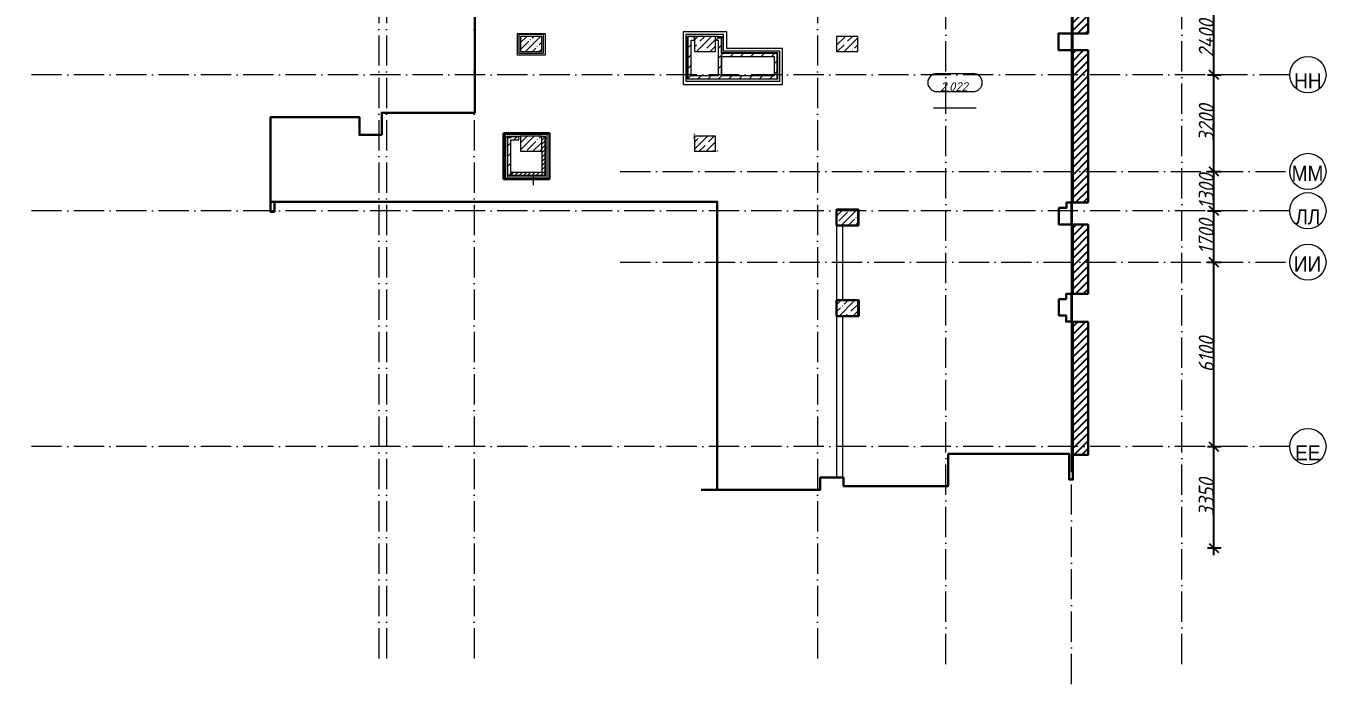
# Model space of a CAD drawing. Header units: millimetres. Extents: x 209 to 1046824, y -248937 to 510758.
# Drawn here: x 649301 to 692283, y 416132 to 437893 of the extents above; entities that cross this region are included whole.
import ezdxf

# ---------------------------------------------------------------- set-up
doc = ezdxf.new("R2010")
doc.units = ezdxf.units.MM
doc.linetypes.add('50_200_ШТРИХ_1Т_ш5_п1_п1_', pattern=[1400, 1000, -200, 0, -200])
for name, color, linetype, lineweight in [('A-ANNO-DIMS', 7, 'Continuous', 9), ('A-WALL', 7, 'Continuous', 5), ('A-WALL-FNSH-1', 7, 'Continuous', 5), ('A-WALL-IDEN', 7, 'Continuous', 9), ('I-WALL', 7, 'Continuous', 5), ('S-COLS', 7, 'Continuous', 9), ('S-COLS-1', 7, 'Continuous', 5), ('Основные линии', 7, 'Continuous', 30), ('Размеры', 7, 'Continuous', 15)]:
    doc.layers.add(name, color=color, linetype=linetype, lineweight=lineweight)
for name, color, linetype, lineweight, true_color in [('A-AREA-IDEN-1', 7, 'Continuous', 9, 0xaaaaaa), ('A-DETL-7', 7, 'Continuous', 20, 0x01a6fe), ('I-WALL-15', 7, 'Continuous', 5, 0x787878), ('Оси-1', 7, 'Continuous', 20, 0xaaaaaa), ('Оси-2', 7, 'Continuous', 9, 0xaaaaaa), ('Оси-3', 7, '50_200_ШТРИХ_1Т_ш5_п1_п1_', 9, 0xaaaaaa)]:
    doc.layers.add(name, color=color, linetype=linetype, lineweight=lineweight, true_color=true_color)
doc.layers.add('Штриховка', color=7, linetype='Continuous')
doc.styles.add('Arial', font='arial.ttf', dxfattribs={"width": 0.9, "height": 500})
doc.styles.add('ISOCPEUR_I', font='isocpeui.ttf', dxfattribs={"height": 300})
doc.styles.add('ISOCPEUR_I_1', font='isocpeui.ttf', dxfattribs={"width": 0.9, "height": 500})
doc.dimstyles.new('ISO-2_5_0_9К_БОЛЬШОЙ', dxfattribs={"dimscale": 304.8, "dimtxt": 497.990588, "dimasz": 0.984252, "dimexe": 0.787402, "dimexo": 0, "dimgap": 0, "dimtad": 1, "dimdec": 0, "dimzin": 0, "dimdsep": 46, "dimtxsty": 'ISOCPEUR_I_1', "dimblk1": 'OBLIQUE', "dimblk2": 'OBLIQUE', "dimsah": 1, "dimcen": 0.09, "dimdle": 0.787402, "dimazin": 0, "dimtfac": 1, "dimtdec": 4, "dimtix": 1, "dimtmove": 0, "dimatfit": 3, "dimfxl": 1, "dimtvp": 1, "dimtolj": 1, "dimtzin": 0, "dimarcsym": 2})
pattern_1 = [(0, (582851.9, 367168.45), (406.4, 101.6), [6.706, -298.094, 6.706, -298.094, -1625.6]), (0, (582851.9, 367168.45), (406.4, 101.6), [-609.6, 6.706, -602.894, 6.706, -298.094, -711.2]), (0, (582851.9, 367168.45), (406.4, 101.6), [-1524, 6.706, -196.494, 6.706, -501.294]), (120, (583004.3, 367219.25), (-291.18818, 301.15272), [6.706, -298.094, 6.706, -298.094, -1625.6]), (120, (583004.3, 367219.25), (-291.18818, 301.15272), [-609.6, 6.706, -602.894, 6.706, -298.094, -711.2]), (120, (583004.3, 367219.25), (-291.18818, 301.15272), [-1524, 6.706, -196.494, 6.706, -501.294]), (240, (583055.1, 367422.45), (-115.21182, -402.75272), [6.706, -298.094, 6.706, -298.094, -1625.6]), (240, (583055.1, 367422.45), (-115.21182, -402.75272), [-609.6, 6.706, -602.894, 6.706, -298.094, -711.2]), (240, (583055.1, 367422.45), (-115.21182, -402.75272), [-1524, 6.706, -196.494, 6.706, -501.294])]
pattern_2 = [(45, (582851.9, 367168.45), (-70.71068, 70.71068), [])]
pattern_3 = [(45, (582851.9, 367168.45), (-169.70563, 169.70563), [])]

# ---------------------------------------------------------------- blocks, each defined once
blk = doc.blocks.new('BSC_Колонна _Прямоугольная - 500х700-V304-АИ_План этажа_Стены_2')
at = {"layer": 'S-COLS-1'}
h = blk.add_hatch(dxfattribs=at)
h.set_pattern_fill('FP_173', color=256, style=0, pattern_type=2)
h.set_pattern_definition([(315, (-64381.04, 93600), (228.0985, 228.0985), []), (315, (-64381.04, 93371.9), (228.0985, 228.0985), [403.225, -80.645, 6.706, -73.939])])
h.paths.add_polyline_path([(-250, 350), (-250, -350), (250, -350), (250, 350), (223, 350)])
for p, q in [((250, 350), (-250, 350)), ((-250, 350), (-250, -350)), ((250, -350), (250, 350)), ((-250, -350), (250, -350))]:
    blk.add_line(p, q, dxfattribs=at)
blk = doc.blocks.new('BSC_Колонна _Прямоугольная - 500х700-V305-АИ_План этажа_Стены_2')
at = {"layer": 'S-COLS-1'}
h = blk.add_hatch(dxfattribs=at)
h.set_pattern_fill('FP_174', color=256, style=0, pattern_type=2)
h.set_pattern_definition([(315, (-70131.04, 93600), (228.0985, 228.0985), []), (315, (-70131.04, 93371.9), (228.0985, 228.0985), [403.225, -80.645, 6.706, -73.939])])
h.paths.add_polyline_path([(-250, 350), (-250, -350), (250, -350), (250, 350), (168, 350)])
for p, q in [((250, 350), (-250, 350)), ((-250, 350), (-250, -350)), ((250, -350), (250, 350)), ((-250, -350), (250, -350))]:
    blk.add_line(p, q, dxfattribs=at)
blk = doc.blocks.new('BSC_Колонна _Прямоугольная - 500х700-V316-АИ_План этажа_Стены_2')
at = {"layer": 'S-COLS-1'}
h = blk.add_hatch(dxfattribs=at)
h.set_pattern_fill('FP_185', color=256, style=0, pattern_type=2)
h.set_pattern_definition([(315, (-61381.04, 93600), (228.0985, 228.0985), []), (315, (-61381.04, 93371.9), (228.0985, 228.0985), [403.225, -80.645, 6.706, -73.939])])
h.paths.add_polyline_path([(-250, 350), (-250, -350), (250, -350), (250, 350)])
for p, q in [((250, 350), (-250, 350)), ((-250, 350), (-250, -350)), ((250, -350), (250, 350)), ((-250, -350), (250, -350))]:
    blk.add_line(p, q, dxfattribs=at)
blk = doc.blocks.new('BSC_Колонна _Прямоугольная - 500х700-V357-АИ_План этажа_Стены_2')
at = {"layer": 'S-COLS-1'}
h = blk.add_hatch(dxfattribs=at)
h.set_pattern_fill('FP_216', color=256, style=0, pattern_type=2)
h.set_pattern_definition([(315, (-66830.7, 83150), (228.0985, 228.0985), []), (315, (-66830.7, 82921.9), (228.0985, 228.0985), [403.225, -80.645, 6.706, -73.939])])
h.paths.add_polyline_path([(-250, 350), (-250, -350), (250, -350), (250, 350)])
for p, q in [((250, 350), (-250, 350)), ((-250, 350), (-250, -350)), ((250, -350), (250, 350)), ((-250, -350), (250, -350))]:
    blk.add_line(p, q, dxfattribs=at)
blk = doc.blocks.new('BSC_Колонна _Прямоугольная - 500х700-V359-АИ_План этажа_Стены_2')
at = {"layer": 'S-COLS-1'}
h = blk.add_hatch(dxfattribs=at)
h.set_pattern_fill('FP_218', color=256, style=0, pattern_type=2)
h.set_pattern_definition([(315, (-70130.7, 83150), (228.0985, 228.0985), []), (315, (-70130.7, 82921.9), (228.0985, 228.0985), [403.225, -80.645, 6.706, -73.939])])
h.paths.add_polyline_path([(-250, 115), (-250, -350), (250, -350), (250, 350), (-250, 350)])
for p, q in [((250, 350), (-250, 350)), ((-250, 350), (-250, -350)), ((250, -350), (250, 350)), ((-250, -350), (250, -350))]:
    blk.add_line(p, q, dxfattribs=at)
blk = doc.blocks.new('BSC_Колонна _Прямоугольная - 500х700-V360-АИ_План этажа_Стены_2')
at = {"layer": 'S-COLS-1'}
h = blk.add_hatch(dxfattribs=at)
h.set_pattern_fill('FP_219', color=256, style=0, pattern_type=2)
h.set_pattern_definition([(315, (-70130.7, 88900), (228.0985, 228.0985), []), (315, (-70130.7, 88671.9), (228.0985, 228.0985), [403.225, -80.645, 6.706, -73.939])])
h.paths.add_polyline_path([(-250, 350), (-250, -350), (250, -350), (250, 350), (169, 350)])
for p, q in [((250, 350), (-250, 350)), ((-250, 350), (-250, -350)), ((250, -350), (250, 350)), ((-250, -350), (250, -350))]:
    blk.add_line(p, q, dxfattribs=at)
blk = doc.blocks.new('AAR_СКБ_Марка_помещения_1_5 ммп - Номер _ Площадь-27962135-АИ_План этажа_Стены_2')
at = {"layer": 'A-AREA-IDEN-1'}
for p, q in [((-2.99, 3), (3.01, 3)), ((-2.99, 0), (3.01, 0)), ((-3.53, -2.69), (3.53, -2.69))]:
    blk.add_line(p, q, dxfattribs=at)
for centre, start, end in [((-2.99, 1.5), 90, 270), ((3.01, 1.5), 270, 90)]:
    blk.add_arc(centre, 1.5, start, end, dxfattribs=at)
blk = doc.blocks.new('_Oblique')
at = {"color": 0, "linetype": 'ByBlock', "lineweight": -2}
blk.add_line((-0.5, -0.5), (0.5, 0.5), dxfattribs=at)
blk = doc.blocks.new('*D2188')
at = {"layer": 'A-ANNO-DIMS', "color": 0, "lineweight": -2, "transparency": 16777216}
for p, q in [((688363, 423982), (688815, 423982)), ((688575, 420392), (688575, 424222)), ((688363, 420632), (688815, 420632))]:
    blk.add_line(p, q, dxfattribs=at)
at = {"layer": 'Defpoints', "color": 0, "lineweight": 30, "transparency": 16777216}
for p in [(688363, 423982), (688575, 423982), (688363, 420632)]:
    blk.add_point(p, dxfattribs=at)
at = {"layer": 'A-ANNO-DIMS', "color": 0, "lineweight": -2, "transparency": 16777216, "xscale": 300, "yscale": 300, "zscale": 300}
for p, rotation in [((688575, 423982), 90), ((688575, 420632), 270)]:
    blk.add_blockref('_Oblique', p, dxfattribs=dict(at, rotation=rotation))
at = {"layer": 'A-ANNO-DIMS', "color": 0, "transparency": 16777216, "insert": (688325, 422307), "char_height": 500, "width": 1516.96, "attachment_point": 5, "rotation": 90, "style": 'ISOCPEUR_I_1'}
blk.add_mtext('\\A1;3350', dxfattribs=at)
blk = doc.blocks.new('*D2189')
at = {"layer": 'A-ANNO-DIMS', "color": 0, "lineweight": -2, "transparency": 16777216}
for p, q in [((688575, 423742), (688575, 430322)), ((688363, 430082), (688815, 430082)), ((688363, 423982), (688815, 423982))]:
    blk.add_line(p, q, dxfattribs=at)
at = {"layer": 'Defpoints', "color": 0, "lineweight": 30, "transparency": 16777216}
for p in [(688363, 430082), (688575, 430082), (688363, 423982)]:
    blk.add_point(p, dxfattribs=at)
at = {"layer": 'A-ANNO-DIMS', "color": 0, "lineweight": -2, "transparency": 16777216, "xscale": 300, "yscale": 300, "zscale": 300}
for p, rotation in [((688575, 430082), 90), ((688575, 423982), 270)]:
    blk.add_blockref('_Oblique', p, dxfattribs=dict(at, rotation=rotation))
at = {"layer": 'A-ANNO-DIMS', "color": 0, "transparency": 16777216, "insert": (688325, 427032), "char_height": 500, "width": 1402.04, "attachment_point": 5, "rotation": 90, "style": 'ISOCPEUR_I_1'}
blk.add_mtext('\\A1;6100', dxfattribs=at)
blk = doc.blocks.new('*D2190')
at = {"layer": 'A-ANNO-DIMS', "color": 0, "lineweight": -2, "transparency": 16777216}
for p, q in [((688575, 429842), (688575, 432022)), ((688363, 431782), (688815, 431782)), ((688363, 430082), (688815, 430082))]:
    blk.add_line(p, q, dxfattribs=at)
at = {"layer": 'Defpoints', "color": 0, "lineweight": 30, "transparency": 16777216}
for p in [(688363, 431782), (688575, 431782), (688363, 430082)]:
    blk.add_point(p, dxfattribs=at)
at = {"layer": 'A-ANNO-DIMS', "color": 0, "lineweight": -2, "transparency": 16777216, "xscale": 300, "yscale": 300, "zscale": 300}
for p, rotation in [((688575, 431782), 90), ((688575, 430082), 270)]:
    blk.add_blockref('_Oblique', p, dxfattribs=dict(at, rotation=rotation))
at = {"layer": 'A-ANNO-DIMS', "color": 0, "transparency": 16777216, "insert": (688322, 430932), "char_height": 500, "width": 1402.04, "attachment_point": 5, "rotation": 90, "style": 'ISOCPEUR_I_1'}
blk.add_mtext('\\A1;1700', dxfattribs=at)
blk = doc.blocks.new('*D2191')
at = {"layer": 'A-ANNO-DIMS', "color": 0, "lineweight": -2, "transparency": 16777216}
for p, q in [((688575, 431542), (688575, 433322)), ((688363, 433082), (688815, 433082)), ((688363, 431782), (688815, 431782))]:
    blk.add_line(p, q, dxfattribs=at)
at = {"layer": 'Defpoints', "color": 0, "lineweight": 30, "transparency": 16777216}
for p in [(688363, 433082), (688575, 433082), (688363, 431782)]:
    blk.add_point(p, dxfattribs=at)
at = {"layer": 'A-ANNO-DIMS', "color": 0, "lineweight": -2, "transparency": 16777216, "xscale": 300, "yscale": 300, "zscale": 300}
for p, rotation in [((688575, 433082), 90), ((688575, 431782), 270)]:
    blk.add_blockref('_Oblique', p, dxfattribs=dict(at, rotation=rotation))
at = {"layer": 'A-ANNO-DIMS', "color": 0, "transparency": 16777216, "insert": (688325, 432432), "char_height": 500, "width": 1402.04, "attachment_point": 5, "rotation": 90, "style": 'ISOCPEUR_I_1'}
blk.add_mtext('\\A1;1300', dxfattribs=at)
blk = doc.blocks.new('*D2192')
at = {"layer": 'A-ANNO-DIMS', "color": 0, "lineweight": -2, "transparency": 16777216}
for p, q in [((688363, 436282), (688815, 436282)), ((688575, 432842), (688575, 436522)), ((688363, 433082), (688815, 433082))]:
    blk.add_line(p, q, dxfattribs=at)
at = {"layer": 'Defpoints', "color": 0, "lineweight": 30, "transparency": 16777216}
for p in [(688363, 436282), (688575, 436282), (688363, 433082)]:
    blk.add_point(p, dxfattribs=at)
at = {"layer": 'A-ANNO-DIMS', "color": 0, "lineweight": -2, "transparency": 16777216, "xscale": 300, "yscale": 300, "zscale": 300}
for p, rotation in [((688575, 436282), 90), ((688575, 433082), 270)]:
    blk.add_blockref('_Oblique', p, dxfattribs=dict(at, rotation=rotation))
at = {"layer": 'A-ANNO-DIMS', "color": 0, "transparency": 16777216, "insert": (688325, 434682), "char_height": 500, "width": 1516.96, "attachment_point": 5, "rotation": 90, "style": 'ISOCPEUR_I_1'}
blk.add_mtext('\\A1;3200', dxfattribs=at)
blk = doc.blocks.new('*D2193')
at = {"layer": 'A-ANNO-DIMS', "color": 0, "lineweight": -2, "transparency": 16777216}
for p, q in [((688575, 436042), (688575, 438922)), ((688363, 438682), (688815, 438682)), ((688363, 436282), (688815, 436282))]:
    blk.add_line(p, q, dxfattribs=at)
at = {"layer": 'Defpoints', "color": 0, "lineweight": 30, "transparency": 16777216}
for p in [(688363, 438682), (688575, 438682), (688363, 436282)]:
    blk.add_point(p, dxfattribs=at)
at = {"layer": 'A-ANNO-DIMS', "color": 0, "lineweight": -2, "transparency": 16777216, "xscale": 300, "yscale": 300, "zscale": 300}
for p, rotation in [((688575, 438682), 90), ((688575, 436282), 270)]:
    blk.add_blockref('_Oblique', p, dxfattribs=dict(at, rotation=rotation))
at = {"layer": 'A-ANNO-DIMS', "color": 0, "transparency": 16777216, "insert": (688325, 437482), "char_height": 500, "width": 1562.92, "attachment_point": 5, "rotation": 90, "style": 'ISOCPEUR_I_1'}
blk.add_mtext('\\A1;2400', dxfattribs=at)
blk = doc.blocks.new('Ось сетки - Круг_Ø6_00__ISO-2_5_0_9K_-17386508-АИ_План этажа_Стены_3')
at = {"layer": 'Оси-1'}
blk.add_circle((0, 0), 3, dxfattribs=at)
blk = doc.blocks.new('*D2169')
at = {"layer": 'A-ANNO-DIMS', "color": 0, "lineweight": -2, "transparency": 16777216}
for p, q in [((688363, 423982), (688815, 423982)), ((688575, 420392), (688575, 424222)), ((688363, 420632), (688815, 420632))]:
    blk.add_line(p, q, dxfattribs=at)
at = {"layer": 'Defpoints', "color": 0, "lineweight": 30, "transparency": 16777216}
for p in [(688363, 423982), (688575, 423982), (688363, 420632)]:
    blk.add_point(p, dxfattribs=at)
at = {"layer": 'A-ANNO-DIMS', "color": 0, "lineweight": -2, "transparency": 16777216, "xscale": 300, "yscale": 300, "zscale": 300}
for p, rotation in [((688575, 423982), 90), ((688575, 420632), 270)]:
    blk.add_blockref('_Oblique', p, dxfattribs=dict(at, rotation=rotation))
at = {"layer": 'A-ANNO-DIMS', "color": 0, "transparency": 16777216, "insert": (688325, 422307), "char_height": 500, "width": 1516.96, "attachment_point": 5, "rotation": 90, "style": 'ISOCPEUR_I_1'}
blk.add_mtext('\\A1;3350', dxfattribs=at)
blk = doc.blocks.new('*D2170')
at = {"layer": 'A-ANNO-DIMS', "color": 0, "lineweight": -2, "transparency": 16777216}
for p, q in [((688575, 423742), (688575, 430322)), ((688363, 430082), (688815, 430082)), ((688363, 423982), (688815, 423982))]:
    blk.add_line(p, q, dxfattribs=at)
at = {"layer": 'Defpoints', "color": 0, "lineweight": 30, "transparency": 16777216}
for p in [(688363, 430082), (688575, 430082), (688363, 423982)]:
    blk.add_point(p, dxfattribs=at)
at = {"layer": 'A-ANNO-DIMS', "color": 0, "lineweight": -2, "transparency": 16777216, "xscale": 300, "yscale": 300, "zscale": 300}
for p, rotation in [((688575, 430082), 90), ((688575, 423982), 270)]:
    blk.add_blockref('_Oblique', p, dxfattribs=dict(at, rotation=rotation))
at = {"layer": 'A-ANNO-DIMS', "color": 0, "transparency": 16777216, "insert": (688325, 427032), "char_height": 500, "width": 1402.04, "attachment_point": 5, "rotation": 90, "style": 'ISOCPEUR_I_1'}
blk.add_mtext('\\A1;6100', dxfattribs=at)
blk = doc.blocks.new('*D2171')
at = {"layer": 'A-ANNO-DIMS', "color": 0, "lineweight": -2, "transparency": 16777216}
for p, q in [((688575, 429842), (688575, 432022)), ((688363, 431782), (688815, 431782)), ((688363, 430082), (688815, 430082))]:
    blk.add_line(p, q, dxfattribs=at)
at = {"layer": 'Defpoints', "color": 0, "lineweight": 30, "transparency": 16777216}
for p in [(688363, 431782), (688575, 431782), (688363, 430082)]:
    blk.add_point(p, dxfattribs=at)
at = {"layer": 'A-ANNO-DIMS', "color": 0, "lineweight": -2, "transparency": 16777216, "xscale": 300, "yscale": 300, "zscale": 300}
for p, rotation in [((688575, 431782), 90), ((688575, 430082), 270)]:
    blk.add_blockref('_Oblique', p, dxfattribs=dict(at, rotation=rotation))
at = {"layer": 'A-ANNO-DIMS', "color": 0, "transparency": 16777216, "insert": (688322, 430932), "char_height": 500, "width": 1402.04, "attachment_point": 5, "rotation": 90, "style": 'ISOCPEUR_I_1'}
blk.add_mtext('\\A1;1700', dxfattribs=at)
blk = doc.blocks.new('*D2172')
at = {"layer": 'A-ANNO-DIMS', "color": 0, "lineweight": -2, "transparency": 16777216}
for p, q in [((688575, 431542), (688575, 433322)), ((688363, 433082), (688815, 433082)), ((688363, 431782), (688815, 431782))]:
    blk.add_line(p, q, dxfattribs=at)
at = {"layer": 'Defpoints', "color": 0, "lineweight": 30, "transparency": 16777216}
for p in [(688363, 433082), (688575, 433082), (688363, 431782)]:
    blk.add_point(p, dxfattribs=at)
at = {"layer": 'A-ANNO-DIMS', "color": 0, "lineweight": -2, "transparency": 16777216, "xscale": 300, "yscale": 300, "zscale": 300}
for p, rotation in [((688575, 433082), 90), ((688575, 431782), 270)]:
    blk.add_blockref('_Oblique', p, dxfattribs=dict(at, rotation=rotation))
at = {"layer": 'A-ANNO-DIMS', "color": 0, "transparency": 16777216, "insert": (688325, 432432), "char_height": 500, "width": 1402.04, "attachment_point": 5, "rotation": 90, "style": 'ISOCPEUR_I_1'}
blk.add_mtext('\\A1;1300', dxfattribs=at)
blk = doc.blocks.new('*D2173')
at = {"layer": 'A-ANNO-DIMS', "color": 0, "lineweight": -2, "transparency": 16777216}
for p, q in [((688363, 436282), (688815, 436282)), ((688575, 432842), (688575, 436522)), ((688363, 433082), (688815, 433082))]:
    blk.add_line(p, q, dxfattribs=at)
at = {"layer": 'Defpoints', "color": 0, "lineweight": 30, "transparency": 16777216}
for p in [(688363, 436282), (688575, 436282), (688363, 433082)]:
    blk.add_point(p, dxfattribs=at)
at = {"layer": 'A-ANNO-DIMS', "color": 0, "lineweight": -2, "transparency": 16777216, "xscale": 300, "yscale": 300, "zscale": 300}
for p, rotation in [((688575, 436282), 90), ((688575, 433082), 270)]:
    blk.add_blockref('_Oblique', p, dxfattribs=dict(at, rotation=rotation))
at = {"layer": 'A-ANNO-DIMS', "color": 0, "transparency": 16777216, "insert": (688325, 434682), "char_height": 500, "width": 1516.96, "attachment_point": 5, "rotation": 90, "style": 'ISOCPEUR_I_1'}
blk.add_mtext('\\A1;3200', dxfattribs=at)
blk = doc.blocks.new('*D2174')
at = {"layer": 'A-ANNO-DIMS', "color": 0, "lineweight": -2, "transparency": 16777216}
for p, q in [((688575, 436042), (688575, 438922)), ((688363, 438682), (688815, 438682)), ((688363, 436282), (688815, 436282))]:
    blk.add_line(p, q, dxfattribs=at)
at = {"layer": 'Defpoints', "color": 0, "lineweight": 30, "transparency": 16777216}
for p in [(688363, 438682), (688575, 438682), (688363, 436282)]:
    blk.add_point(p, dxfattribs=at)
at = {"layer": 'A-ANNO-DIMS', "color": 0, "lineweight": -2, "transparency": 16777216, "xscale": 300, "yscale": 300, "zscale": 300}
for p, rotation in [((688575, 438682), 90), ((688575, 436282), 270)]:
    blk.add_blockref('_Oblique', p, dxfattribs=dict(at, rotation=rotation))
at = {"layer": 'A-ANNO-DIMS', "color": 0, "transparency": 16777216, "insert": (688325, 437482), "char_height": 500, "width": 1562.92, "attachment_point": 5, "rotation": 90, "style": 'ISOCPEUR_I_1'}
blk.add_mtext('\\A1;2400', dxfattribs=at)

msp = doc.modelspace()

# ---------------------------------------------------------------- hatches: boundary and pattern name
at = {"layer": 'I-WALL', "true_color": 0x000000}
h = msp.add_hatch(dxfattribs=at)
h.set_pattern_fill('FP_5', color=18, style=0, pattern_type=2)
h.set_pattern_definition(pattern_3)
h.paths.add_polyline_path([(671291.9, 436149.1), (671291.9, 437549.1), (671191.9, 437549.1), (671191.9, 436149.1)])
h = msp.add_hatch(dxfattribs=at)
h.set_pattern_fill('FP_5', color=18, style=0, pattern_type=2)
h.set_pattern_definition(pattern_3)
h.paths.add_polyline_path([(671291.9, 437429.1), (671400.9, 437429.1), (671400.9, 437529.1), (671291.9, 437529.1), (671291.9, 437467.8)])
h = msp.add_hatch(dxfattribs=at)
h.set_pattern_fill('FP_5', color=18, style=0, pattern_type=2)
h.set_pattern_definition(pattern_3)
h.paths.add_polyline_path([(672181.9, 437429.1), (672181.9, 437529.1), (672101.9, 437529.1), (672101.9, 437429.1)])
h = msp.add_hatch(dxfattribs=at)
h.set_pattern_fill('FP_5', color=18, style=0, pattern_type=2)
h.set_pattern_definition(pattern_3)
h.paths.add_polyline_path([(672281.9, 436149.1), (672281.9, 437489.1), (672181.9, 437489.1), (672181.9, 436149.1)])
h = msp.add_hatch(dxfattribs=at)
h.set_pattern_fill('FP_5', color=18, style=0, pattern_type=2)
h.set_pattern_definition(pattern_3)
h.paths.add_polyline_path([(674041.9, 436879.5), (674041.9, 436979.5), (672281.9, 436979.5), (672281.9, 436879.5), (672590, 436879.5)])
h = msp.add_hatch(dxfattribs=at)
h.set_pattern_fill('FP_5', color=18, style=0, pattern_type=2)
h.set_pattern_definition(pattern_3)
h.paths.add_polyline_path([(674141.9, 436249.1), (674141.9, 436979.5), (674041.9, 436979.5), (674041.9, 436249.1)])
h = msp.add_hatch(dxfattribs=at)
h.set_pattern_fill('FP_5', color=18, style=0, pattern_type=2)
h.set_pattern_definition(pattern_3)
h.paths.add_polyline_path([(672181.9, 436149.1), (672181.9, 436249.1), (671291.9, 436249.1), (671291.9, 436149.1), (671752.1, 436149.1)])
h = msp.add_hatch(dxfattribs=at)
h.set_pattern_fill('FP_5', color=18, style=0, pattern_type=2)
h.set_pattern_definition(pattern_3)
h.paths.add_polyline_path([(674141.9, 436149.1), (674141.9, 436249.1), (672281.9, 436249.1), (672281.9, 436149.1), (672590, 436149.1)])
h = msp.add_hatch(dxfattribs=at)
h.set_pattern_fill('FP_5', color=18, style=0, pattern_type=2)
h.set_pattern_definition(pattern_3)
h.paths.add_polyline_path([(665226.9, 432949.1), (665326.9, 432949.1), (665326.9, 434189.1), (665226.9, 434189.1)])
h = msp.add_hatch(dxfattribs=at)
h.set_pattern_fill('FP_5', color=18, style=0, pattern_type=2)
h.set_pattern_definition(pattern_3)
h.paths.add_polyline_path([(665326.9, 434129.1), (665591.9, 434129.1), (665591.9, 434229.1), (665326.9, 434229.1), (665326.9, 434189.1)])
h = msp.add_hatch(dxfattribs=at)
h.set_pattern_fill('FP_4', color=18, style=0, pattern_type=2)
h.set_pattern_definition(pattern_2)
h.paths.add_polyline_path([(666451.9, 433049.1), (666451.9, 434249.1), (666351.9, 434249.1), (666351.9, 433049.1)])
h = msp.add_hatch(dxfattribs=at)
h.set_pattern_fill('FP_4', color=18, style=0, pattern_type=2)
h.set_pattern_definition(pattern_2)
h.paths.add_polyline_path([(665326.9, 432949.1), (666451.9, 432949.1), (666451.9, 433049.1), (665326.9, 433049.1)])
at = {"layer": 'I-WALL-15', "true_color": 0x000000}
h = msp.add_hatch(dxfattribs=at)
h.set_pattern_fill('FP_3', color=18, style=0, pattern_type=2)
h.set_pattern_definition(pattern_1)
h.paths.add_polyline_path([(671191.9, 436129.1), (671191.9, 437549.1), (671171.9, 437549.1), (671171.9, 436129.1)])
h = msp.add_hatch(dxfattribs=at)
h.set_pattern_fill('FP_3', color=18, style=0, pattern_type=2)
h.set_pattern_definition(pattern_1)
h.paths.add_polyline_path([(671400.9, 437529.1), (671400.9, 437549.1), (671291.9, 437549.1), (671291.9, 437529.1)])
h = msp.add_hatch(dxfattribs=at)
h.set_pattern_fill('FP_3', color=18, style=0, pattern_type=2)
h.set_pattern_definition(pattern_1)
h.paths.add_polyline_path([(672181.9, 437529.1), (672181.9, 437549.1), (672101.9, 437549.1), (672101.9, 437529.1)])
h = msp.add_hatch(dxfattribs=at)
h.set_pattern_fill('FP_3', color=18, style=0, pattern_type=2)
h.set_pattern_definition(pattern_1)
h.paths.add_polyline_path([(672301.9, 436129.1), (672301.9, 436149.1), (672281.9, 436149.1), (672281.9, 436129.1)])
h.paths.add_polyline_path([(672301.9, 436249.1), (672301.9, 436879.5), (672281.9, 436879.5), (672281.9, 436249.1)])
h.paths.add_polyline_path([(672301.9, 436979.5), (672301.9, 437489.1), (672281.9, 437489.1), (672281.9, 436979.5)])
h = msp.add_hatch(dxfattribs=at)
h.set_pattern_fill('FP_3', color=18, style=0, pattern_type=2)
h.set_pattern_definition(pattern_1)
h.paths.add_polyline_path([(672301.9, 436979.5), (674141.9, 436979.5), (674141.9, 436999.5), (672301.9, 436999.5)])
h = msp.add_hatch(dxfattribs=at)
h.set_pattern_fill('FP_3', color=18, style=0, pattern_type=2)
h.set_pattern_definition(pattern_1)
h.paths.add_polyline_path([(674141.9, 436149.1), (674161.9, 436149.1), (674161.9, 436999.5), (674141.9, 436999.5), (674141.9, 436249.1)])
h = msp.add_hatch(dxfattribs=at)
h.set_pattern_fill('FP_3', color=18, style=0, pattern_type=2)
h.set_pattern_definition(pattern_1)
h.paths.add_polyline_path([(672281.9, 436129.1), (672281.9, 436149.1), (671191.9, 436149.1), (671191.9, 436129.1), (672181.9, 436129.1)])
h = msp.add_hatch(dxfattribs=at)
h.set_pattern_fill('FP_3', color=18, style=0, pattern_type=2)
h.set_pattern_definition(pattern_1)
h.paths.add_polyline_path([(674161.9, 436129.1), (674161.9, 436149.1), (672301.9, 436149.1), (672301.9, 436129.1), (672590, 436129.1)])
h = msp.add_hatch(dxfattribs=at)
h.set_pattern_fill('FP_3', color=18, style=0, pattern_type=2)
h.set_pattern_definition(pattern_1)
h.paths.add_polyline_path([(665226.9, 432929.1), (665226.9, 434189.1), (665206.9, 434189.1), (665206.9, 432929.1)])
h = msp.add_hatch(dxfattribs=at)
h.set_pattern_fill('FP_3', color=18, style=0, pattern_type=2)
h.set_pattern_definition(pattern_1)
h.paths.add_polyline_path([(665591.9, 434229.1), (665591.9, 434249.1), (665326.9, 434249.1), (665326.9, 434229.1)])
h = msp.add_hatch(dxfattribs=at)
h.set_pattern_fill('FP_3', color=18, style=0, pattern_type=2)
h.set_pattern_definition(pattern_1)
h.paths.add_polyline_path([(666451.9, 432949.1), (666471.9, 432949.1), (666471.9, 434249.1), (666451.9, 434249.1), (666451.9, 433049.1)])
h = msp.add_hatch(dxfattribs=at)
h.set_pattern_fill('FP_3', color=18, style=0, pattern_type=2)
h.set_pattern_definition(pattern_1)
h.paths.add_polyline_path([(665326.9, 432929.1), (666471.9, 432929.1), (666471.9, 432949.1), (665226.9, 432949.1), (665226.9, 432929.1)])
at = {"layer": 'S-COLS-1', "true_color": 0x000000}
h = msp.add_hatch(dxfattribs=at)
h.set_pattern_fill('FP_1', color=18, style=0, pattern_type=2)
h.set_pattern_definition([(45, (582851.9, 367168.45), (-228.0985, 228.0985), []), (45, (583080, 367168.45), (-228.0985, 228.0985), [403.225, -80.645, 6.706, -73.939])])
h.paths.add_polyline_path([(671401.9, 433749.1), (672101.9, 433749.1), (672101.9, 434249.1), (671401.9, 434249.1)])
at = {"layer": 'Штриховка', "transparency": 33554559}
h = msp.add_hatch(dxfattribs=at)
h.set_pattern_fill('ANSI31', color=1, scale=56)
h.paths.add_polyline_path([(684418.7, 449020.4), (683874.8, 449020.4), (683874.8, 447270.4), (684418.7, 447270.4)])
h.paths.add_polyline_path([(684418.7, 446226.6), (683880.4, 446226.6), (683880.4, 441400.8), (684418.7, 441400.8)])
h.paths.add_polyline_path([(684418.7, 440395.8), (683880.4, 440395.8), (683880.4, 441400.8), (683874.8, 441400.8), (683874.8, 440385.5), (683902.5, 440385.5), (683902.5, 437645.5), (684418.7, 437645.5)])
h.paths.add_polyline_path([(684418.7, 437096.3), (683907.5, 437096.3), (683907.5, 432055.5), (684418.7, 432055.5)])
h.paths.add_polyline_path([(684418.7, 431332.7), (683908.5, 431332.7), (683908.5, 429030.5), (684418.7, 429030.5)])
h.paths.add_polyline_path([(684418.7, 428103.9), (683915.5, 428103.9), (683915.5, 423708.5), (684418.7, 423708.5)])

# ---------------------------------------------------------------- linework, layer by layer
at = {"color": 18, "lineweight": 30, "true_color": 0x000000}
msp.add_lwpolyline([(666308.8, 445991.4), (666438.8, 445991.4), (666438.8, 445466.4), (666425.8, 445466.4), (666295.8, 445466.4), (666295.8, 443640.4), (666425.8, 443640.4), (666425.8, 443115.4), (666295.8, 443115.4), (666295.8, 440155.4), (664142.8, 440155.4), (664142.8, 435025.4), (661062.8, 435025.4), (661062.8, 434290.4)], dxfattribs=at)
at = {"lineweight": 30}
for points in [[(683453.5, 428860.5), (683688.5, 428860.5), (683688.5, 429030.5), (683908.5, 429030.5), (683908.5, 431330.5), (683452.5, 431330.5), (683452.5, 431875.5), (683697.5, 431875.5), (683697.5, 432055.5), (683907.5, 432055.5), (683907.5, 437095.5), (683442.5, 437095.5), (683442.5, 437645.5), (683902.5, 437645.5), (683902.5, 440385.5)], [(661062.8, 434290.4), (660325.8, 434290.4), (660325.8, 434875.4), (657381.8, 434875.4), (657381.8, 432082.4), (658903, 432082.4)], [(657381.8, 432082.4), (657381.8, 431752.4), (657511.8, 431752.4), (657511.8, 432082.4)], [(657381.8, 432082.4), (672154.8, 432082.4), (672154.8, 422556.5)], [(683691.9, 428120.5), (683690.5, 428320.5), (683453.5, 428320.5), (683453.5, 428860.5)], [(683915.5, 428120.5), (683690.5, 428120.5)], [(683915.5, 428120.5), (683690.5, 428120.5), (683690.5, 428098.5)], [(683915.5, 428120.5), (683915.5, 423170.5)], [(671627.5, 422556.5), (675559.5, 422556.5), (675559.5, 422956.5), (676334.5, 422956.5), (676334.5, 422678.5), (679795.5, 422678.5), (679795.5, 423740.5), (683795.5, 423740.5), (683795.5, 422890.5), (683915.5, 422890.5), (683915.5, 423170.5), (683915.5, 423170.5)]]:
    msp.add_lwpolyline(points, dxfattribs=at)
at = {"color": 18, "lineweight": 30, "true_color": 0x000000}
for points in [[(676101.9, 431299.5), (676821.9, 431299.5), (676821.9, 431819.5), (676101.9, 431819.5)], [(676101.9, 428299.5), (676831.9, 428299.5), (676831.9, 428824.5), (676101.9, 428824.5)]]:
    msp.add_lwpolyline(points, close=True, dxfattribs=at)
at = {"layer": 'A-DETL-7', "color": 18, "true_color": 0x000000}
for p, q in [((665548.4, 437648.5), (666468.4, 437648.5)), ((665548.4, 436928.5), (665548.4, 437648.5)), ((666468.4, 437648.5), (666468.4, 436928.5)), ((671028, 437702.7), (671028, 435962.7)), ((672468, 437702.7), (671028, 437702.7)), ((672468, 437149.5), (672468, 437702.7)), ((674308, 437149.5), (672468, 437149.5)), ((674308, 435962.7), (674308, 437149.5)), ((666468.4, 436928.5), (665548.4, 436928.5)), ((671028, 435962.7), (674308, 435962.7))]:
    msp.add_line(p, q, dxfattribs=at)
at = {"layer": 'A-DETL-7', "color": 18, "lineweight": 30, "true_color": 0x000000}
for p, q in [((665086.9, 434349.1), (666606.9, 434349.1)), ((665086.9, 432829.1), (665086.9, 434349.1)), ((666606.9, 434349.1), (666606.9, 432829.1)), ((666606.9, 432829.1), (665086.9, 432829.1))]:
    msp.add_line(p, q, dxfattribs=at)
at = {"layer": 'A-WALL', "color": 18, "true_color": 0x000000}
for p, q in [((665591.9, 437609.1), (665591.9, 436989.1)), ((666411.9, 437609.1), (665591.9, 437609.1)), ((666411.9, 436989.1), (666411.9, 437609.1)), ((671111.9, 437609.1), (671111.9, 436069.1)), ((672361.9, 437609.1), (671111.9, 437609.1)), ((672361.9, 437059.5), (672361.9, 437609.1)), ((671171.9, 436129.1), (671171.9, 437549.1)), ((671191.9, 436149.1), (671191.9, 437549.1)), ((671291.9, 437549.1), (671291.9, 437529.1)), ((671400.9, 437529.1), (671291.9, 437529.1)), ((671400.9, 437549.1), (671401.9, 437549.1)), ((672181.9, 437529.1), (672101.9, 437529.1)), ((672181.9, 437549.1), (672301.9, 437549.1)), ((672281.9, 437489.1), (672281.9, 436979.5)), ((672301.9, 437549.1), (672301.9, 437489.1)), ((665591.9, 436989.1), (666411.9, 436989.1)), ((674141.9, 436979.5), (672281.9, 436979.5)), ((672281.9, 436879.5), (672281.9, 436249.1)), ((672281.9, 436879.5), (672301.9, 436879.5)), ((674221.9, 437059.5), (672361.9, 437059.5)), ((674141.9, 436149.1), (674141.9, 436979.5)), ((674221.9, 436069.1), (674221.9, 437059.5)), ((671111.9, 436069.1), (674221.9, 436069.1)), ((674161.9, 436129.1), (671171.9, 436129.1)), ((671191.9, 436149.1), (674141.9, 436149.1)), ((672281.9, 436249.1), (672301.9, 436249.1)), ((665146.9, 434309.1), (665146.9, 432869.1)), ((666531.9, 434309.1), (665146.9, 434309.1)), ((665206.9, 434189.1), (665206.9, 434249.1)), ((665206.9, 434249.1), (665651.9, 434249.1)), ((665226.9, 432949.1), (665226.9, 434189.1)), ((665591.9, 434229.1), (665326.9, 434229.1)), ((666351.9, 434249.1), (666471.9, 434249.1)), ((666451.9, 434249.1), (666451.9, 432949.1)), ((666471.9, 432929.1), (666471.9, 434249.1)), ((666531.9, 432869.1), (666531.9, 434309.1)), ((671401.9, 434309.1), (671401.9, 434329.1)), ((671401.9, 434269.1), (671401.9, 434249.1)), ((672101.9, 433749.1), (672121.9, 433749.1)), ((672181.9, 433749.1), (672161.9, 433749.1)), ((665146.9, 432869.1), (666531.9, 432869.1)), ((666451.9, 432949.1), (665226.9, 432949.1)), ((666471.9, 432929.1), (665226.9, 432929.1)), ((665326.9, 433049.1), (665326.9, 432949.1))]:
    msp.add_line(p, q, dxfattribs=at)
at = {"layer": 'A-WALL-FNSH-1', "color": 18, "true_color": 0x000000}
for p, q in [((671400.9, 437549.1), (671171.9, 437549.1)), ((671291.9, 436249.1), (671291.9, 437429.1)), ((671291.9, 437429.1), (671400.9, 437429.1)), ((671400.9, 437429.1), (671400.9, 437549.1)), ((672181.9, 437549.1), (672101.9, 437549.1)), ((672101.9, 437429.1), (672181.9, 437429.1)), ((672181.9, 437489.1), (672181.9, 437549.1)), ((672301.9, 437489.1), (672181.9, 437489.1)), ((672181.9, 437429.1), (672181.9, 436249.1)), ((672301.9, 436999.5), (672301.9, 437489.1)), ((674161.9, 436999.5), (672301.9, 436999.5)), ((672301.9, 436249.1), (672301.9, 436879.5)), ((672301.9, 436879.5), (674041.9, 436879.5)), ((674041.9, 436879.5), (674041.9, 436249.1)), ((674161.9, 436129.1), (674161.9, 436999.5)), ((672181.9, 436249.1), (671291.9, 436249.1)), ((674041.9, 436249.1), (672301.9, 436249.1)), ((665206.9, 434189.1), (665206.9, 432929.1)), ((665326.9, 434189.1), (665206.9, 434189.1)), ((665326.9, 434249.1), (665326.9, 434189.1)), ((665326.9, 433049.1), (665326.9, 434129.1)), ((665326.9, 434129.1), (665591.9, 434129.1)), ((665591.9, 434129.1), (665591.9, 434249.1)), ((671401.9, 434269.1), (671401.9, 434269.1)), ((671401.9, 434149.1), (671401.9, 434269.1)), ((666351.9, 433749.1), (666351.9, 433049.1)), ((672101.9, 433749.1), (672001.9, 433749.1)), ((665206.9, 432929.1), (665226.9, 432929.1)), ((666351.9, 433049.1), (665326.9, 433049.1))]:
    msp.add_line(p, q, dxfattribs=at)
at = {"layer": 'A-WALL-IDEN', "color": 18, "true_color": 0x000000}
msp.add_line((666074.4, 432899.1), (666074.4, 432633), dxfattribs=at)
at = {"layer": 'S-COLS-1', "color": 18, "true_color": 0x000000}
for p, q in [((672101.9, 434249.1), (671401.9, 434249.1)), ((671401.9, 434249.1), (671401.9, 433749.1)), ((672101.9, 433749.1), (672101.9, 434249.1)), ((671401.9, 433749.1), (672101.9, 433749.1))]:
    msp.add_line(p, q, dxfattribs=at)
at = {"layer": 'Оси-3'}
for p, q in [((660964.8, 459982.3), (660964.8, 416790.5)), ((661214.8, 459982.3), (661214.8, 416790.5)), ((664114.8, 459982.3), (664114.8, 416790.5)), ((675464.8, 459982.3), (675464.8, 416790.5)), ((679714.8, 416790.5), (679714.8, 459982.3)), ((683864.8, 416132.4), (683864.8, 459982.3)), ((687514.8, 416790.5), (687514.8, 459982.3)), ((691082.8, 436282.4), (649300.8, 436282.4)), ((668946, 433082.4), (691082.8, 433082.4)), ((691082.8, 431782.4), (649300.8, 431782.4)), ((668946, 430082.4), (691082.8, 430082.4)), ((691082.8, 423982.4), (649300.8, 423982.4))]:
    msp.add_line(p, q, dxfattribs=at)
at = {"layer": 'Основные линии', "color": 40, "true_color": 0xf8d731}
for points in [[(684418.7, 428103.9), (684418.7, 423708.5), (683874.8, 423708.5), (683874.8, 449020.4), (684418.7, 449020.4), (684418.7, 447270.4)], [(684418.7, 440395.8), (684418.7, 437645.5)], [(684418.7, 437096.3), (683902.5, 437096.3), (683902.5, 437645.5), (684418.7, 437645.5)], [(684418.7, 437096.3), (684418.7, 432055.5)], [(684418.7, 431332.7), (683864.8, 431332.7), (683864.8, 432055.5), (684418.7, 432055.5)], [(684418.7, 431332.7), (684418.7, 429030.5)], [(684418.7, 428103.9), (683864.8, 428103.9), (683864.8, 429030.5), (684418.7, 429030.5)]]:
    msp.add_lwpolyline(points, dxfattribs=at)
at = {"layer": 'Размеры', "color": 18, "true_color": 0x000000}
for p, q in [((676101.9, 431299.5), (676101.9, 428824.5)), ((676301.9, 431299.5), (676301.9, 428824.5))]:
    msp.add_line(p, q, dxfattribs=at)
at = {"layer": 'Размеры'}
for p, q in [((676101.9, 428299.5), (676101.9, 422956.5)), ((676301.9, 428299.5), (676301.9, 422956.5))]:
    msp.add_line(p, q, dxfattribs=at)

# ---------------------------------------------------------------- block references
at = {"layer": 'A-AREA-IDEN-1', "color": 18, "true_color": 0x000000, "xscale": 199.9999999999999, "yscale": 199.9999999999999, "zscale": 199.9999999999999}
msp.add_blockref('AAR_СКБ_Марка_помещения_1_5 ммп - Номер _ Площадь-27962135-АИ_План этажа_Стены_2', (680015, 435722), dxfattribs=at)
at = {"layer": 'S-COLS', "color": 18, "true_color": 0x000000, "rotation": 89.9999999999999}
for name, p in [('BSC_Колонна _Прямоугольная - 500х700-V359-АИ_План этажа_Стены_2', (666001.9, 437299.1)), ('BSC_Колонна _Прямоугольная - 500х700-V360-АИ_План этажа_Стены_2', (671751.9, 437299.1)), ('BSC_Колонна _Прямоугольная - 500х700-V305-АИ_План этажа_Стены_2', (676451.9, 437299.5)), ('BSC_Колонна _Прямоугольная - 500х700-V357-АИ_План этажа_Стены_2', (666001.9, 433999.1)), ('BSC_Колонна _Прямоугольная - 500х700-V304-АИ_План этажа_Стены_2', (676451.9, 431549.5)), ('BSC_Колонна _Прямоугольная - 500х700-V316-АИ_План этажа_Стены_2', (676451.9, 428549.5))]:
    msp.add_blockref(name, p, dxfattribs=at)
at = {"layer": 'Оси-1', "xscale": 199.9999999999999, "yscale": 199.9999999999999, "zscale": 199.9999999999999}
for p, rotation in [((691682.8, 436282.4), 89.9999999999998), ((691682.8, 433082.4), 269.9999999999995), ((691682.8, 431782.4), 89.9999999999998), ((691682.8, 430082.4), 269.9999999999995), ((691682.8, 423982.4), 89.9999999999998)]:
    msp.add_blockref('Ось сетки - Круг_Ø6_00__ISO-2_5_0_9K_-17386508-АИ_План этажа_Стены_3', p, dxfattribs=dict(at, rotation=rotation))

# ---------------------------------------------------------------- texts
at = {"layer": 'A-AREA-IDEN-1', "color": 18, "true_color": 0x000000, "insert": (679980.2, 435734.3), "char_height": 300, "width": 952, "attachment_point": 8, "line_spacing_factor": 1.139951, "style": 'ISOCPEUR_I'}
msp.add_mtext('\\pxqc,t8.46667,16.93333,25.4,33.86667,42.33333,50.8,59.26667,67.73333,76.2,84.66667,93.13333,101.6,110.06667,118.53333,127,135.46667,143.93333,152.4,160.86667,169.33333,177.8,186.26667,194.73333,203.2,211.66667,220.13333,228.6,237.06667,245.53333,254,262.46667,270.93333;{2.022}', dxfattribs=at)
at = {"layer": 'Оси-2', "char_height": 500, "attachment_point": 5, "line_spacing_factor": 0.936439, "style": 'Arial'}
for s, insert, width in [('\\pxqc,t4.572,9.144,13.716,18.288,22.86,27.432,32.004,36.576,41.148,45.72,50.292,54.864,59.436,64.008,68.58,73.152,77.724,82.296,86.868,91.44,96.012,100.584,105.156,109.728,114.3,118.872,123.444,128.016,132.588,137.16,141.732,146.304;{НН}', (691682.5, 436079.5), 916.2), ('\\pxqc,t4.572,9.144,13.716,18.288,22.86,27.432,32.004,36.576,41.148,45.72,50.292,54.864,59.436,64.008,68.58,73.152,77.724,82.296,86.868,91.44,96.012,100.584,105.156,109.728,114.3,118.872,123.444,128.016,132.588,137.16,141.732,146.304;{ММ}', (691671.3, 433020.7), 1036.8), ('\\pxqc,t4.572,9.144,13.716,18.288,22.86,27.432,32.004,36.576,41.148,45.72,50.292,54.864,59.436,64.008,68.58,73.152,77.724,82.296,86.868,91.44,96.012,100.584,105.156,109.728,114.3,118.872,123.444,128.016,132.588,137.16,141.732,146.304;{ЛЛ}', (691681.6, 431579.5), 846), ('\\pxqc,t4.572,9.144,13.716,18.288,22.86,27.432,32.004,36.576,41.148,45.72,50.292,54.864,59.436,64.008,68.58,73.152,77.724,82.296,86.868,91.44,96.012,100.584,105.156,109.728,114.3,118.872,123.444,128.016,132.588,137.16,141.732,146.304;{ИИ}', (691672.2, 430020.7), 916.2), ('\\pxqc,t4.572,9.144,13.716,18.288,22.86,27.432,32.004,36.576,41.148,45.72,50.292,54.864,59.436,64.008,68.58,73.152,77.724,82.296,86.868,91.44,96.012,100.584,105.156,109.728,114.3,118.872,123.444,128.016,132.588,137.16,141.732,146.304;{ЕЕ}', (691681.6, 423779.5), 846)]:
    msp.add_mtext(s, dxfattribs=dict(at, insert=insert, width=width))

# ---------------------------------------------------------------- dimensions: what is measured, and where the dimension line sits
at = {"layer": 'A-ANNO-DIMS'}
for base, p1, p2, override, picture, middle in [((688575.2, 438682.4), (688363.1, 436282.4), (688363.1, 438682.4), {"dimpost": '<>', "dimfxl": 2400}, '*D2193', (688325.2, 437482.4)), ((688575.2, 438682.4), (688363.1, 436282.4), (688363.1, 438682.4), {"dimpost": '<>', "dimfxl": 2400}, '*D2174', (688325.2, 437482.4)), ((688575.2, 436282.4), (688363.1, 433082.4), (688363.1, 436282.4), {"dimpost": '<>', "dimfxl": 3200}, '*D2192', (688325.2, 434682.4)), ((688575.2, 436282.4), (688363.1, 433082.4), (688363.1, 436282.4), {"dimpost": '<>', "dimfxl": 3200}, '*D2173', (688325.2, 434682.4)), ((688575.2, 433082.4), (688363.1, 431782.4), (688363.1, 433082.4), {"dimpost": '<>', "dimfxl": 1300}, '*D2191', (688325.2, 432432.4)), ((688575.2, 433082.4), (688363.1, 431782.4), (688363.1, 433082.4), {"dimpost": '<>', "dimfxl": 1300}, '*D2172', (688325.2, 432432.4)), ((688575.2, 431782.4), (688363.1, 430082.4), (688363.1, 431782.4), {"dimpost": '<>', "dimfxl": 1700}, '*D2190', (688322, 430932.4)), ((688575.2, 431782.4), (688363.1, 430082.4), (688363.1, 431782.4), {"dimpost": '<>', "dimfxl": 1700}, '*D2171', (688322, 430932.4)), ((688575.2, 430082.4), (688363.1, 423982.4), (688363.1, 430082.4), {"dimpost": '<>', "dimfxl": 6100}, '*D2189', (688325.2, 427032.4)), ((688575.2, 430082.4), (688363.1, 423982.4), (688363.1, 430082.4), {"dimpost": '<>', "dimfxl": 6100}, '*D2170', (688325.2, 427032.4)), ((688575.2, 423982.4), (688363.1, 420632.4), (688363.1, 423982.4), {"dimpost": '<>', "dimfxl": 3350}, '*D2188', (688325.2, 422307.4)), ((688575.2, 423982.4), (688363.1, 420632.4), (688363.1, 423982.4), {"dimpost": '<>', "dimfxl": 3350}, '*D2169', (688325.2, 422307.4))]:
    dim = msp.add_linear_dim(base=base, p1=p1, p2=p2, angle=90, dimstyle='ISO-2_5_0_9К_БОЛЬШОЙ', override=override, dxfattribs=at)
    dim.commit()
    dim.dimension.update_dxf_attribs({"geometry": picture, "text_midpoint": middle})

doc.saveas('drawing.dxf')
